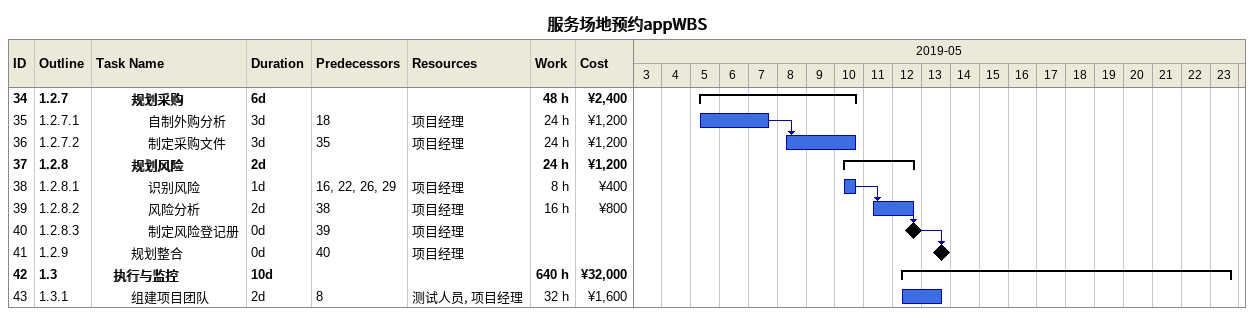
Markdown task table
服务场地预约appWBS

| ID | WBS | Task | Duration | Start | Finish | Predecessors | Resources | Work (h) | Cost (¥) |
|---|---|---|---|---|---|---|---|---|---|
| 34 | 1.2.7 | **规划采购** | 6d | 2019-05-05 | 2019-05-10 |  |  | 48 | 2400 |
| 35 | 1.2.7.1 | 自制外购分析 | 3d | 2019-05-05 | 2019-05-07 | 18 | 项目经理 | 24 | 1200 |
| 36 | 1.2.7.2 | 制定采购文件 | 3d | 2019-05-08 | 2019-05-10 | 35 | 项目经理 | 24 | 1200 |
| 37 | 1.2.8 | **规划风险** | 2d | 2019-05-10 | 2019-05-12 |  |  | 24 | 1200 |
| 38 | 1.2.8.1 | 识别风险 | 1d | 2019-05-10 | 2019-05-10 | 16, 22, 26, 29 | 项目经理 | 8 | 400 |
| 39 | 1.2.8.2 | 风险分析 | 2d | 2019-05-11 | 2019-05-12 | 38 | 项目经理 | 16 | 800 |
| 40 | 1.2.8.3 | 制定风险登记册 | 0d | 2019-05-12 | 2019-05-12 | 39 | 项目经理 |  |  |
| 41 | 1.2.9 | 规划整合 | 0d | 2019-05-13 | 2019-05-13 | 40 | 项目经理 |  |  |
| 42 | 1.3 | **执行与监控** | 10d | 2019-05-12 | 2019-05-23 |  |  | 640 | 32000 |
| 43 | 1.3.1 | 组建项目团队 | 2d | 2019-05-12 | 2019-05-13 | 8 | 测试人员, 项目经理 | 32 | 1600 |
